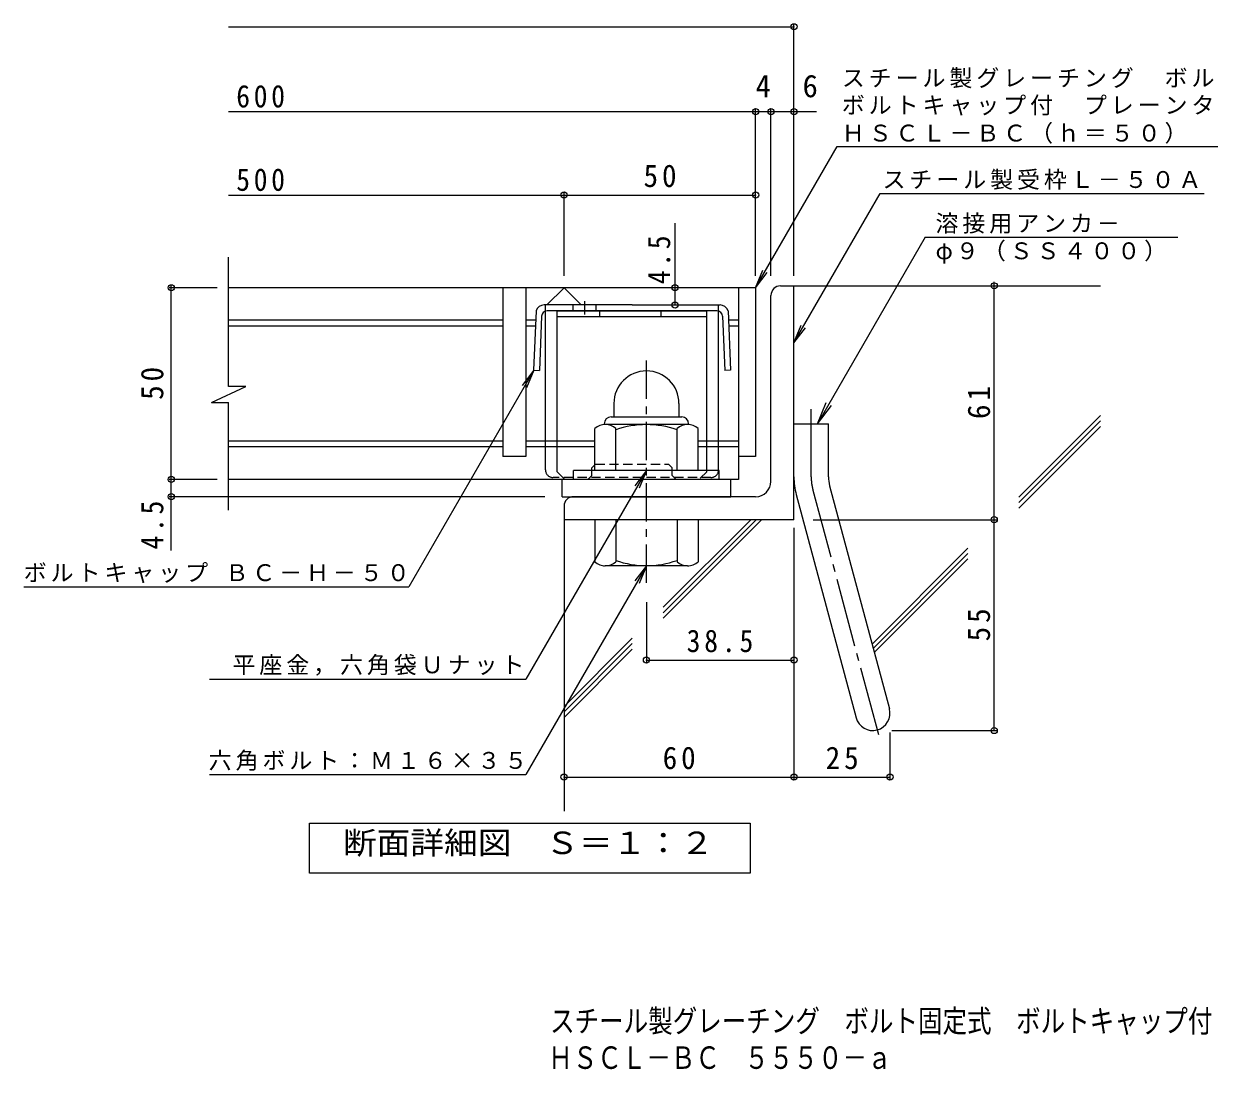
# Model space of a CAD drawing. Units: millimetres on the paper, enlarged 10 times, with parts at other scales. Extents: x -1488 to 1756, y -1350 to 1383.
# Drawn here: x -1488 to 59, y -1350 to 14 of the extents above; entities that cross this region are included whole.
import ezdxf
from ezdxf.enums import TextEntityAlignment as Align

# ---------------------------------------------------------------- set-up
doc = ezdxf.new("R2010")
doc.units = ezdxf.units.MM
doc.header["$LTSCALE"] = 10
doc.header["$PDMODE"] = 32
doc.header["$PDSIZE"] = 8
for name, pattern in [('CHAIN1', [8, 5, -1, 1, -1]), ('CHAIN2', [12, 9, -1, 1, -1]), ('DASHED1', [1.8, 1.2, -0.6])]:
    doc.linetypes.add(name, pattern=pattern)
for name, color, linetype, lineweight in [('D-1', 2, 'Continuous', 9), ('D-2', 3, 'Continuous', 9), ('D-4', 7, 'Continuous', 9), ('D-5', 7, 'Continuous', 9), ('D-6', 6, 'Continuous', 9), ('D-8', 4, 'Continuous', 9), ('D-9', 2, 'Continuous', 9)]:
    doc.layers.add(name, color=color, linetype=linetype, lineweight=lineweight)
doc.layers.add('F-F_F-Fﾚｲﾔ', color=2, linetype='Continuous')
doc.styles.add('ＭＳ ゴシック', font='')
doc.styles.get('ＭＳ ゴシック').set_extended_font_data('MS Gothic')

msp = doc.modelspace()

# ---------------------------------------------------------------- linework, layer by layer
at = {"layer": 'D-1'}
for p, q in [((-500.94, -327.98), (-483.44, -327.98)), ((-483.44, -632.98), (-483.44, -327.98)), ((-513.43, -582.98), (-513.43, -340.48)), ((-718.44, -481.48), (-718.44, -498.98)), ((-633.43, -481.43), (-633.43, -498.98)), ((-730.93, -507.98), (-730.93, -508.98)), ((-622.18, -508.98), (-729.68, -508.98)), ((-721.93, -498.98), (-629.93, -498.98)), ((-620.93, -507.98), (-620.93, -508.98)), ((-483.44, -507.98), (-438.43, -507.98)), ((-438.43, -577.06), (-438.43, -507.98)), ((-743.43, -568.98), (-743.43, -514.18)), ((-715.93, -568.98), (-715.93, -514.18)), ((-635.93, -568.98), (-635.93, -514.18)), ((-608.43, -568.98), (-608.43, -514.18)), ((-580.93, -568.98), (-770.93, -568.98)), ((-770.93, -580.48), (-770.93, -568.98)), ((-580.93, -580.48), (-580.93, -568.98)), ((-533.44, -602.98), (-770.94, -602.98)), ((-480.37, -600.35), (-402.41, -891.31)), ((-436.9, -588.71), (-358.94, -879.66)), ((-783.43, -615.48), (-783.43, -632.98)), ((-483.44, -632.98), (-783.43, -632.98)), ((-743.43, -632.98), (-743.43, -687.79)), ((-715.93, -632.98), (-715.93, -687.79)), ((-635.93, -632.98), (-635.93, -687.79)), ((-608.43, -632.98), (-608.43, -687.79)), ((-730.93, -693.98), (-730.93, -692.98)), ((-622.18, -692.98), (-729.68, -692.98)), ((-620.93, -693.98), (-620.93, -692.98))]:
    msp.add_line(p, q, dxfattribs=at)
at = {"layer": 'D-1', "linetype": 'CHAIN1'}
msp.add_line((-675.93, -715.51), (-675.93, -422.48), dxfattribs=at)
at = {"layer": 'D-1', "linetype": 'CHAIN2'}
for p, q in [((-460.94, -577.06), (-460.94, -488.96)), ((-458.64, -594.53), (-371.33, -920.36))]:
    msp.add_line(p, q, dxfattribs=at)
at = {"layer": 'D-1'}
for centre, radius, start, end in [((-500.94, -340.48), 12.5, 90, 180), ((-675.93, -481.48), 42.5, 90, 180), ((-675.88, -481.43), 42.45, 0, 90), ((-729.68, -529.78), 20.8, 48.6201, 131.38164), ((-721.93, -507.98), 9, 90, 180), ((-675.93, -628.98), 120, 70.52881, 109.47119), ((-622.18, -529.78), 20.8, 48.61835, 131.37988), ((-629.93, -507.98), 9, 0, 90), ((-533.44, -582.98), 20, 270, 0), ((-393.43, -577.06), 90, 180, 195), ((-393.43, -577.06), 45, 180, 195.00002), ((-770.94, -615.48), 12.5, 90, 180), ((-729.68, -672.18), 20.8, 228.61835, 311.37988), ((-675.93, -572.98), 120, 250.52881, 289.47119), ((-622.18, -672.18), 20.8, 228.6201, 311.38164), ((-380.67, -885.48), 22.5, 195.00014, 14.99991)]:
    msp.add_arc(centre, radius, start, end, dxfattribs=at)
at = {"layer": 'D-1', "linetype": 'CHAIN2'}
msp.add_arc((-393.44, -577.06), 67.5, 180, 194.99995, dxfattribs=at)
at = {"layer": 'D-2'}
for p, q in [((-1221.1, -459.33), (-1221.1, -290.48)), ((-533.43, -330.48), (-1221.1, -330.48)), ((-863.43, -330.48), (-863.43, -550.48)), ((-833.43, -330.48), (-833.43, -550.48)), ((-555.93, -330.48), (-555.93, -580.48)), ((-863.43, -372.98), (-1221.1, -372.98)), ((-863.43, -380.48), (-1221.1, -380.48)), ((-820.48, -372.98), (-833.43, -372.98)), ((-820.79, -380.48), (-833.43, -380.48)), ((-555.93, -372.98), (-568.88, -372.98)), ((-555.93, -380.48), (-568.58, -380.48)), ((-1243.22, -480.03), (-1198.62, -459.33)), ((-1198.62, -459.33), (-1221.1, -459.33)), ((-1243.22, -480.03), (-1221.1, -480.03)), ((-1221.1, -620.48), (-1221.1, -480.03)), ((-863.43, -530.48), (-1221.1, -530.48)), ((-863.43, -537.98), (-1221.1, -537.98)), ((-743.43, -530.48), (-833.43, -530.48)), ((-743.43, -537.98), (-833.43, -537.98)), ((-555.93, -530.48), (-608.43, -530.48)), ((-555.93, -537.98), (-608.43, -537.98)), ((-833.43, -550.48), (-863.43, -550.48)), ((-555.93, -580.48), (-1221.1, -580.48)), ((-785.94, -602.98), (-785.94, -580.48)), ((-565.93, -602.98), (-565.93, -580.48)), ((-785.94, -602.98), (-565.93, -602.98))]:
    msp.add_line(p, q, dxfattribs=at)
for points in [[(-805.93, -352.98), (-783.43, -330.48), (-760.93, -352.98)], [(-533.43, -330.48), (-533.43, -550.48), (-555.93, -550.48)]]:
    msp.add_lwpolyline(points, dxfattribs=at)
at = {"layer": 'D-4'}
for p, q in [((-1221.1, 9.88), (-483.43, 9.88)), ((-483.43, -315.03), (-483.43, 12.89)), ((-1221.1, -100.81), (-454.07, -100.81)), ((-533.44, -315.03), (-533.44, -97.81)), ((-513.43, -315.03), (-513.43, -97.81)), ((-1221.1, -209.56), (-533.44, -209.56)), ((-783.43, -315.03), (-783.43, -206.56)), ((-638.46, -352.98), (-638.46, -246.32)), ((-222.16, -907.98), (-222.16, -322.98)), ((-1235.82, -330.48), (-1298.82, -330.48)), ((-1295.82, -330.48), (-1295.82, -327.98)), ((-1295.82, -673.25), (-1295.82, -330.48)), ((-822.85, -437.98), (-985.93, -720.44)), ((-822.85, -437.98), (-838.07, -457.82)), ((-822.85, -437.98), (-832.41, -461.08)), ((-1235.82, -580.48), (-1298.82, -580.48)), ((-808.44, -602.98), (-1298.82, -602.98)), ((-458.43, -632.98), (-219.16, -632.98)), ((-483.43, -643.42), (-483.43, -971.74)), ((-1488.43, -720.44), (-985.93, -720.44)), ((-675.93, -740.51), (-675.93, -819.16)), ((-675.93, -816.16), (-483.43, -816.16)), ((-1246.23, -841.19), (-833.09, -841.19)), ((-358.17, -910.48), (-358.17, -971.74)), ((-355.67, -907.98), (-219.16, -907.98)), ((-1246.23, -965.19), (-833.09, -965.19)), ((-783.43, -968.74), (-358.17, -968.74))]:
    msp.add_line(p, q, dxfattribs=at)
at = {"layer": 'D-4', "color": 2}
msp.add_lwpolyline([(-1115.43, -1093.9), (-1115.43, -1028.9), (-540.43, -1028.9), (-540.43, -1093.9)], close=True, dxfattribs=at)
at = {"layer": 'D-4'}
for p in [(-483.43, 9.88), (-533.44, -100.81), (-513.43, -100.81), (-483.43, -100.81), (-783.43, -209.56), (-533.44, -209.56), (-222.16, -327.98), (-1295.82, -330.48), (-638.46, -330.48), (-638.46, -352.98), (-1295.82, -580.48), (-1295.82, -602.98), (-222.16, -632.98), (-675.93, -816.16), (-483.43, -816.16), (-222.16, -907.98), (-783.43, -968.74), (-483.43, -968.74), (-358.17, -968.74)]:
    msp.add_point(p, dxfattribs=at)
at = {"layer": 'D-5'}
for p, q in [((-533.43, -330.48), (-427.01, -146.14)), ((-427.01, -146.14), (298.86, -146.14)), ((-483.43, -402.4), (-370.94, -207.55)), ((-370.94, -207.55), (51.88, -207.55)), ((-312.37, -264.63), (17.34, -264.63)), ((-533.43, -330.48), (-523.87, -307.38)), ((-533.43, -330.48), (-518.22, -310.65)), ((-483.43, -402.4), (-473.87, -379.31)), ((-483.43, -402.4), (-468.22, -382.57)), ((-452.87, -507.98), (-434.6, -484.18)), ((-675.93, -568.98), (-833.09, -841.19)), ((-675.93, -568.98), (-691.15, -588.82)), ((-675.93, -568.98), (-685.5, -592.08)), ((-675.93, -692.98), (-833.09, -965.19)), ((-675.93, -692.98), (-691.15, -712.82)), ((-675.93, -692.98), (-685.5, -716.08))]:
    msp.add_line(p, q, dxfattribs=at)
msp.add_lwpolyline([(-312.37, -264.63), (-452.87, -507.98), (-441.39, -480.27)], dxfattribs=at)
at = {"layer": 'D-6'}
for p, q in [((-483.43, -327.98), (-83.43, -327.98)), ((-189.95, -603.62), (-83.43, -497.11)), ((-189.95, -610.69), (-83.43, -504.18)), ((-189.95, -617.76), (-83.43, -511.25)), ((-783.43, -632.98), (-783.43, -1013.31)), ((-654.05, -747.28), (-539.76, -632.98)), ((-654.05, -754.35), (-532.69, -632.98)), ((-654.05, -761.42), (-525.62, -632.98)), ((-381.56, -795.24), (-256.46, -670.13)), ((-380.07, -800.81), (-256.46, -677.2)), ((-378.57, -806.39), (-256.46, -684.27)), ((-783.43, -876.66), (-694.36, -787.58)), ((-783.43, -883.73), (-694.36, -794.65)), ((-783.43, -890.8), (-694.36, -801.72))]:
    msp.add_line(p, q, dxfattribs=at)
at = {"layer": 'D-8'}
for p, q in [((-792.18, -360.48), (-597.18, -360.48)), ((-792.18, -570.48), (-792.18, -360.48)), ((-792.18, -367.98), (-597.18, -367.98)), ((-736.62, -367.98), (-736.62, -360.48)), ((-656.62, -367.98), (-656.62, -360.48)), ((-597.18, -570.48), (-597.18, -360.48)), ((-792.18, -570.48), (-782.18, -580.48))]:
    msp.add_line(p, q, dxfattribs=at)
at = {"layer": 'D-8', "linetype": 'DASHED1'}
for p, q in [((-742.18, -560.48), (-647.18, -560.48)), ((-597.18, -570.48), (-607.18, -580.48)), ((-642.18, -575.48), (-637.18, -580.48)), ((-607.18, -580.48), (-637.18, -580.48))]:
    msp.add_line(p, q, dxfattribs=at)
for points in [[(-747.18, -575.48), (-747.18, -565.48), (-742.18, -560.48)], [(-642.18, -575.48), (-642.18, -565.48), (-647.18, -560.48)], [(-747.18, -575.48), (-752.18, -580.48), (-782.18, -580.48)]]:
    msp.add_lwpolyline(points, dxfattribs=at)
at = {"layer": 'D-9'}
for p, q in [((-694.68, -352.98), (-809.47, -352.98)), ((-771.9, -352.98), (-771.9, -360.48)), ((-741.9, -352.98), (-741.9, -360.48)), ((-694.68, -352.98), (-579.9, -352.98)), ((-819.98, -360.48), (-823.09, -437.98)), ((-812.77, -367.68), (-815.59, -438.28)), ((-807.68, -567.98), (-807.68, -360.88)), ((-584.1, -360.48), (-805.27, -360.48)), ((-581.68, -567.98), (-581.68, -360.88)), ((-576.6, -367.68), (-573.77, -438.28)), ((-569.38, -360.48), (-566.28, -437.98)), ((-823.09, -437.98), (-815.59, -438.28)), ((-566.28, -437.98), (-573.77, -438.28))]:
    msp.add_line(p, q, dxfattribs=at)
at = {"layer": 'D-9', "linetype": 'DASHED1'}
for p, q in [((-807.68, -360.88), (-807.68, -352.98)), ((-581.68, -360.88), (-581.68, -352.98)), ((-591.68, -577.98), (-797.68, -577.98))]:
    msp.add_line(p, q, dxfattribs=at)
at = {"layer": 'D-9', "linetype": 'CHAIN1'}
msp.add_line((-756.9, -348.03), (-756.9, -365.43), dxfattribs=at)
at = {"layer": 'D-9'}
for centre, radius, start, end in [((-809.58, -363.95), 10.97, 89.44382, 161.56279), ((-579.79, -363.95), 10.97, 18.43721, 90.55618), ((-805.27, -367.98), 7.5, 90, 177.70665), ((-584.1, -367.98), 7.5, 2.29335, 90), ((-797.68, -567.98), 10, 180, 198.1933), ((-591.68, -567.98), 10, 341.8067, 0)]:
    msp.add_arc(centre, radius, start, end, dxfattribs=at)
at = {"layer": 'D-9', "linetype": 'DASHED1'}
for centre, start, end in [((-797.68, -567.98), 198.1933, 270), ((-591.68, -567.98), 270, 341.8067)]:
    msp.add_arc(centre, 10, start, end, dxfattribs=at)

# ---------------------------------------------------------------- texts
at = {"layer": 'D-4', "color": 2, "style": 'ＭＳ ゴシック'}
for s, p in [('4', (-533.44, -90.81)), ('6', (-472.19, -90.81))]:
    msp.add_text(s, height=29.33, dxfattribs=at).set_placement(p, align=Align.BOTTOM_LEFT)
at = {"layer": 'D-4', "color": 2, "style": 'ＭＳ ゴシック', "width": 1.1}
msp.add_text('断面詳細図\u3000Ｓ＝１：２', height=29.33, dxfattribs=at).set_placement((-1072, -1077.93), align=Align.BOTTOM_LEFT)
at = {"layer": 'D-4', "color": 2, "char_height": 29.33, "attachment_point": 7, "style": 'ＭＳ ゴシック'}
for s, insert in [('\\T1.27;\\W0.9;600', (-1211.1, -95.76)), ('\\T1.27;\\W0.95;50', (-679.68, -199.56)), ('\\T1.27;\\W0.9;500', (-1211.1, -204.56)), ('\\T1.28;\\W0.9;38.5', (-623.43, -806.16)), ('\\T1.27;\\W0.95;60', (-654.68, -958.74)), ('\\T1.27;\\W0.95;25', (-442.05, -958.74))]:
    msp.add_mtext(s, dxfattribs=dict(at, insert=insert))
at = {"layer": 'D-4', "color": 2, "char_height": 29.33, "attachment_point": 7, "rotation": 90, "style": 'ＭＳ ゴシック'}
for s, insert in [('\\T1.27;\\W0.9;4.5', (-644.46, -325.85)), ('\\T1.27;\\W0.95;50', (-1305.82, -476.73)), ('\\T1.27;\\W0.95;61', (-227.16, -501.73)), ('\\T1.27;\\W0.9;4.5', (-1305.82, -671.81)), ('\\T1.27;\\W0.95;55', (-227.16, -791.73))]:
    msp.add_mtext(s, dxfattribs=dict(at, insert=insert))
at = {"layer": 'D-4', "char_height": 21.99, "attachment_point": 7, "style": 'ＭＳ ゴシック'}
for s, insert in [('\\T1.17;ボルトキャップ\\~ＢＣ－Ｈ－５０', (-1488.43, -715.79)), ('\\T1.17;平座金，六角袋Ｕナット', (-1216.08, -836.53)), ('\\T1.17;六角ボルト：Ｍ１６×３５', (-1247.16, -960.53))]:
    msp.add_mtext(s, dxfattribs=dict(at, insert=insert))
at = {"layer": 'D-5', "char_height": 21.99, "attachment_point": 7, "style": 'ＭＳ ゴシック'}
for s, insert in [('\\T1.17;スチール製グレーチング\u3000ボルト固定式', (-420.99, -70.41)), ('\\T1.17;ボルトキャップ付\u3000プレーンタイプ\u3000集水桝用', (-420.99, -105.99)), ('\\T1.17;ＨＳＣＬ－ＢＣ（ｈ＝５０）', (-420.99, -142.62)), ('\\T1.17;スチール製受枠Ｌ－５０Ａ', (-367.82, -202.79)), ('\\T1.17;溶接用アンカ－', (-298.73, -259.98)), ('\\T1.17;φ９（ＳＳ４００）', (-298.73, -299.29))]:
    msp.add_mtext(s, dxfattribs=dict(at, insert=insert))
at = {"layer": 'F-F_F-Fﾚｲﾔ', "style": 'ＭＳ ゴシック', "width": 0.8}
for s, p in [('スチール製グレーチング\u3000ボルト固定式\u3000ボルトキャップ付\u3000プレーンタイプ\u3000集水桝用', (-801.65, -1310.3)), ('ＨＳＣＬ－ＢＣ\u3000５５５０－ａ', (-804.04, -1358.1))]:
    msp.add_text(s, height=29.33, dxfattribs=at).set_placement(p, align=Align.BOTTOM_LEFT)

doc.saveas('drawing.dxf')
